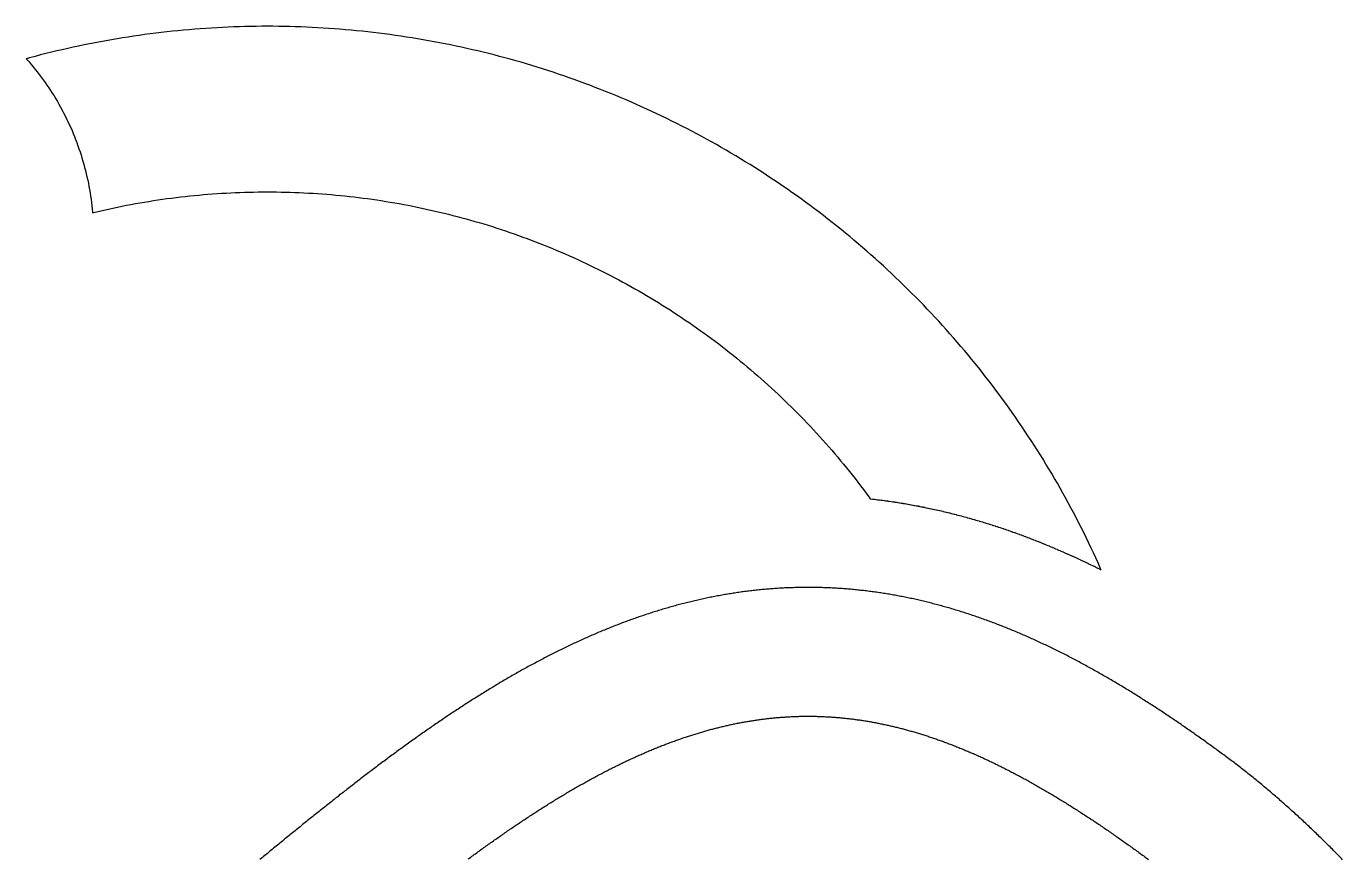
# Model space of a CAD drawing. Header units: millimetres. Extents: x 0 to 54, y 0 to 39.6.
# Drawn here: x 21.76 to 50.37, y 21.5 to 39.6 of the extents above; entities that cross this region are included whole.
import ezdxf

# ---------------------------------------------------------------- set-up
doc = ezdxf.new("R2010")
doc.units = ezdxf.units.MM

msp = doc.modelspace()

# ---------------------------------------------------------------- linework, layer by layer
msp.add_lwpolyline([(44.951, 28.156), (44.899, 28.266), (44.847, 28.375), (44.794, 28.485), (44.74, 28.594), (44.686, 28.702), (44.631, 28.811), (44.575, 28.919), (44.519, 29.026), (44.462, 29.134), (44.404, 29.241), (44.346, 29.347), (44.287, 29.453), (44.228, 29.559), (44.168, 29.665), (44.107, 29.77), (44.045, 29.875), (43.983, 29.979), (43.92, 30.083), (43.857, 30.187), (43.793, 30.29), (43.728, 30.393), (43.663, 30.495), (43.597, 30.597), (43.53, 30.699), (43.463, 30.8), (43.395, 30.901), (43.327, 31.001), (43.258, 31.101), (43.188, 31.201), (43.118, 31.3), (43.047, 31.399), (42.976, 31.497), (42.904, 31.595), (42.831, 31.692), (42.758, 31.789), (42.684, 31.886), (42.609, 31.982), (42.534, 32.077), (42.459, 32.172), (42.382, 32.267), (42.306, 32.361), (42.228, 32.455), (42.15, 32.548), (42.072, 32.641), (41.993, 32.733), (41.913, 32.825), (41.833, 32.916), (41.752, 33.007), (41.671, 33.097), (41.589, 33.187), (41.507, 33.276), (41.424, 33.365), (41.34, 33.453), (41.256, 33.541), (41.171, 33.628), (41.086, 33.715), (41.001, 33.801), (40.915, 33.886), (40.828, 33.971), (40.741, 34.056), (40.653, 34.14), (40.565, 34.224), (40.476, 34.307), (40.387, 34.389), (40.297, 34.471), (40.207, 34.552), (40.116, 34.633), (40.025, 34.713), (39.933, 34.793), (39.841, 34.872), (39.748, 34.95), (39.655, 35.028), (39.561, 35.106), (39.467, 35.182), (39.372, 35.259), (39.277, 35.334), (39.182, 35.409), (39.086, 35.484), (38.989, 35.558), (38.892, 35.631), (38.795, 35.704), (38.697, 35.776), (38.599, 35.847), (38.5, 35.918), (38.401, 35.988), (38.301, 36.058), (38.201, 36.127), (38.101, 36.195), (38, 36.263), (37.899, 36.33), (37.797, 36.397), (37.695, 36.463), (37.593, 36.528), (37.49, 36.593), (37.387, 36.657), (37.283, 36.72), (37.179, 36.783), (37.075, 36.845), (36.97, 36.907), (36.865, 36.968), (36.759, 37.028), (36.653, 37.087), (36.547, 37.146), (36.441, 37.204), (36.334, 37.262), (36.226, 37.319), (36.119, 37.375), (36.011, 37.431), (35.902, 37.486), (35.794, 37.54), (35.685, 37.594), (35.575, 37.647), (35.466, 37.699), (35.356, 37.751), (35.245, 37.802), (35.135, 37.852), (35.024, 37.901), (34.913, 37.95), (34.801, 37.998), (34.689, 38.046), (34.577, 38.093), (34.465, 38.139), (34.352, 38.184), (34.239, 38.229), (34.126, 38.273), (34.012, 38.317), (33.899, 38.359), (33.785, 38.401), (33.67, 38.443), (33.556, 38.483), (33.441, 38.523), (33.326, 38.562), (33.211, 38.601), (33.095, 38.638), (32.98, 38.675), (32.864, 38.712), (32.748, 38.747), (32.631, 38.782), (32.515, 38.817), (32.398, 38.85), (32.281, 38.883), (32.164, 38.915), (32.046, 38.946), (31.929, 38.977), (31.811, 39.007), (31.693, 39.036), (31.575, 39.064), (31.457, 39.092), (31.338, 39.119), (31.22, 39.145), (31.101, 39.171), (30.982, 39.195), (30.863, 39.22), (30.744, 39.243), (30.624, 39.265), (30.505, 39.287), (30.385, 39.308), (30.265, 39.329), (30.145, 39.349), (30.025, 39.367), (29.905, 39.386), (29.785, 39.403), (29.665, 39.42), (29.544, 39.436), (29.424, 39.451), (29.303, 39.466), (29.182, 39.479), (29.062, 39.492), (28.941, 39.505), (28.82, 39.516), (28.699, 39.527), (28.578, 39.537), (28.457, 39.546), (28.335, 39.555), (28.214, 39.563), (28.093, 39.57), (27.972, 39.576), (27.85, 39.582), (27.729, 39.587), (27.607, 39.591), (27.486, 39.594), (27.364, 39.597), (27.243, 39.599), (27.121, 39.6), (27, 39.6), (26.879, 39.6), (26.757, 39.599), (26.636, 39.597), (26.514, 39.594), (26.393, 39.591), (26.271, 39.587), (26.15, 39.582), (26.028, 39.576), (25.907, 39.57), (25.786, 39.563), (25.665, 39.555), (25.543, 39.546), (25.422, 39.537), (25.301, 39.527), (25.18, 39.516), (25.059, 39.505), (24.938, 39.492), (24.818, 39.479), (24.697, 39.466), (24.576, 39.451), (24.456, 39.436), (24.335, 39.42), (24.215, 39.403), (24.095, 39.386), (23.975, 39.367), (23.855, 39.349), (23.735, 39.329), (23.615, 39.308), (23.495, 39.287), (23.376, 39.265), (23.256, 39.243), (23.137, 39.22), (23.018, 39.195), (22.899, 39.171), (22.78, 39.145), (22.662, 39.119), (22.543, 39.092), (22.425, 39.064), (22.307, 39.036), (22.189, 39.007), (22.071, 38.977), (21.954, 38.946), (21.836, 38.915), (21.763, 38.895), (21.776, 38.88), (21.823, 38.827), (21.869, 38.773), (21.914, 38.719), (21.958, 38.664), (22.002, 38.609), (22.045, 38.553), (22.088, 38.496), (22.13, 38.439), (22.171, 38.382), (22.211, 38.323), (22.251, 38.265), (22.29, 38.206), (22.328, 38.146), (22.365, 38.087), (22.402, 38.026), (22.438, 37.965), (22.473, 37.904), (22.508, 37.842), (22.541, 37.78), (22.574, 37.718), (22.606, 37.655), (22.638, 37.591), (22.668, 37.528), (22.698, 37.463), (22.727, 37.399), (22.756, 37.334), (22.783, 37.269), (22.81, 37.204), (22.835, 37.138), (22.861, 37.072), (22.885, 37.005), (22.908, 36.939), (22.931, 36.872), (22.952, 36.804), (22.973, 36.737), (22.994, 36.669), (23.013, 36.601), (23.031, 36.533), (23.049, 36.464), (23.066, 36.396), (23.081, 36.327), (23.097, 36.258), (23.111, 36.189), (23.124, 36.119), (23.137, 36.05), (23.148, 35.98), (23.159, 35.91), (23.169, 35.84), (23.178, 35.77), (23.186, 35.7), (23.194, 35.629), (23.2, 35.559), (23.201, 35.548), (23.257, 35.562), (23.354, 35.584), (23.451, 35.606), (23.548, 35.628), (23.645, 35.649), (23.742, 35.669), (23.84, 35.689), (23.937, 35.708), (24.035, 35.726), (24.133, 35.744), (24.23, 35.761), (24.328, 35.778), (24.426, 35.794), (24.525, 35.81), (24.623, 35.825), (24.721, 35.839), (24.82, 35.853), (24.918, 35.866), (25.017, 35.878), (25.116, 35.89), (25.214, 35.901), (25.313, 35.912), (25.412, 35.922), (25.511, 35.931), (25.61, 35.94), (25.709, 35.948), (25.808, 35.956), (25.907, 35.963), (26.007, 35.97), (26.106, 35.975), (26.205, 35.98), (26.304, 35.985), (26.404, 35.989), (26.503, 35.992), (26.602, 35.995), (26.702, 35.997), (26.801, 35.999), (26.901, 36), (27, 36), (27.099, 36), (27.199, 35.999), (27.298, 35.997), (27.398, 35.995), (27.497, 35.992), (27.596, 35.989), (27.696, 35.985), (27.795, 35.98), (27.894, 35.975), (27.993, 35.97), (28.093, 35.963), (28.192, 35.956), (28.291, 35.948), (28.39, 35.94), (28.489, 35.931), (28.588, 35.922), (28.687, 35.912), (28.786, 35.901), (28.884, 35.89), (28.983, 35.878), (29.082, 35.866), (29.18, 35.853), (29.279, 35.839), (29.377, 35.825), (29.475, 35.81), (29.574, 35.794), (29.672, 35.778), (29.77, 35.761), (29.867, 35.744), (29.965, 35.726), (30.063, 35.708), (30.16, 35.689), (30.258, 35.669), (30.355, 35.649), (30.452, 35.628), (30.549, 35.606), (30.646, 35.584), (30.743, 35.562), (30.84, 35.538), (30.936, 35.515), (31.033, 35.49), (31.129, 35.465), (31.225, 35.439), (31.321, 35.413), (31.416, 35.386), (31.512, 35.359), (31.607, 35.331), (31.703, 35.302), (31.798, 35.273), (31.892, 35.244), (31.987, 35.213), (32.082, 35.182), (32.176, 35.151), (32.27, 35.119), (32.364, 35.086), (32.458, 35.053), (32.551, 35.019), (32.644, 34.985), (32.737, 34.95), (32.83, 34.914), (32.923, 34.878), (33.015, 34.842), (33.108, 34.805), (33.199, 34.767), (33.291, 34.729), (33.383, 34.69), (33.474, 34.65), (33.565, 34.61), (33.656, 34.57), (33.746, 34.529), (33.836, 34.487), (33.926, 34.445), (34.016, 34.402), (34.106, 34.359), (34.195, 34.315), (34.284, 34.27), (34.372, 34.225), (34.461, 34.18), (34.549, 34.134), (34.637, 34.087), (34.724, 34.04), (34.811, 33.992), (34.898, 33.944), (34.985, 33.895), (35.071, 33.846), (35.157, 33.796), (35.243, 33.746), (35.328, 33.695), (35.414, 33.644), (35.498, 33.592), (35.583, 33.54), (35.667, 33.487), (35.751, 33.433), (35.834, 33.379), (35.917, 33.325), (36, 33.27), (36.083, 33.214), (36.165, 33.158), (36.247, 33.102), (36.328, 33.045), (36.409, 32.987), (36.49, 32.929), (36.57, 32.871), (36.65, 32.812), (36.73, 32.753), (36.809, 32.693), (36.888, 32.632), (36.967, 32.571), (37.045, 32.51), (37.123, 32.448), (37.2, 32.386), (37.277, 32.323), (37.354, 32.259), (37.43, 32.196), (37.506, 32.131), (37.581, 32.067), (37.656, 32.002), (37.731, 31.936), (37.805, 31.87), (37.879, 31.803), (37.953, 31.736), (38.026, 31.669), (38.098, 31.601), (38.171, 31.533), (38.242, 31.464), (38.314, 31.395), (38.385, 31.325), (38.455, 31.255), (38.525, 31.185), (38.595, 31.114), (38.664, 31.042), (38.733, 30.971), (38.801, 30.898), (38.869, 30.826), (38.936, 30.753), (39.003, 30.679), (39.07, 30.605), (39.136, 30.531), (39.202, 30.456), (39.267, 30.381), (39.331, 30.306), (39.396, 30.23), (39.459, 30.154), (39.523, 30.077), (39.586, 30), (39.648, 29.923), (39.71, 29.845), (39.771, 29.767), (39.832, 29.688), (39.893, 29.609), (39.953, 29.53), (40.012, 29.45), (40.071, 29.37), (40.103, 29.326), (40.112, 29.325), (40.118, 29.325), (40.149, 29.321), (40.155, 29.321), (40.186, 29.317), (40.192, 29.316), (40.223, 29.313), (40.229, 29.312), (40.26, 29.308), (40.266, 29.308), (40.297, 29.304), (40.302, 29.303), (40.333, 29.299), (40.339, 29.298), (40.37, 29.294), (40.376, 29.294), (40.407, 29.29), (40.413, 29.289), (40.444, 29.285), (40.45, 29.284), (40.481, 29.28), (40.486, 29.279), (40.517, 29.274), (40.523, 29.274), (40.554, 29.269), (40.56, 29.268), (40.591, 29.264), (40.596, 29.263), (40.627, 29.258), (40.633, 29.257), (40.664, 29.253), (40.67, 29.252), (40.701, 29.247), (40.706, 29.246), (40.737, 29.241), (40.743, 29.24), (40.774, 29.235), (40.78, 29.234), (40.81, 29.229), (40.816, 29.228), (40.847, 29.223), (40.853, 29.222), (40.884, 29.217), (40.889, 29.216), (40.92, 29.211), (40.926, 29.21), (40.957, 29.204), (40.962, 29.203), (40.993, 29.198), (40.999, 29.197), (41.03, 29.191), (41.035, 29.19), (41.066, 29.184), (41.072, 29.183), (41.102, 29.177), (41.108, 29.176), (41.139, 29.171), (41.144, 29.169), (41.175, 29.164), (41.181, 29.162), (41.212, 29.156), (41.217, 29.155), (41.248, 29.149), (41.253, 29.148), (41.284, 29.142), (41.29, 29.141), (41.32, 29.134), (41.326, 29.133), (41.357, 29.127), (41.362, 29.126), (41.393, 29.119), (41.398, 29.118), (41.429, 29.111), (41.434, 29.11), (41.465, 29.104), (41.471, 29.102), (41.501, 29.096), (41.507, 29.095), (41.537, 29.088), (41.543, 29.086), (41.574, 29.08), (41.579, 29.078), (41.61, 29.071), (41.615, 29.07), (41.646, 29.063), (41.651, 29.062), (41.682, 29.055), (41.687, 29.053), (41.718, 29.046), (41.723, 29.045), (41.754, 29.037), (41.759, 29.036), (41.79, 29.029), (41.795, 29.027), (41.826, 29.02), (41.831, 29.019), (41.861, 29.011), (41.867, 29.01), (41.897, 29.002), (41.902, 29.001), (41.933, 28.993), (41.938, 28.992), (41.969, 28.984), (41.974, 28.982), (42.005, 28.974), (42.01, 28.973), (42.04, 28.965), (42.045, 28.964), (42.076, 28.956), (42.081, 28.954), (42.112, 28.946), (42.117, 28.945), (42.147, 28.936), (42.152, 28.935), (42.183, 28.927), (42.188, 28.925), (42.219, 28.917), (42.224, 28.915), (42.254, 28.907), (42.259, 28.905), (42.29, 28.897), (42.295, 28.895), (42.325, 28.887), (42.33, 28.885), (42.361, 28.877), (42.366, 28.875), (42.396, 28.866), (42.401, 28.865), (42.432, 28.856), (42.436, 28.854), (42.467, 28.845), (42.472, 28.844), (42.502, 28.835), (42.507, 28.833), (42.538, 28.824), (42.542, 28.823), (42.573, 28.813), (42.578, 28.812), (42.608, 28.803), (42.613, 28.801), (42.643, 28.792), (42.648, 28.79), (42.679, 28.781), (42.683, 28.779), (42.714, 28.769), (42.719, 28.768), (42.749, 28.758), (42.754, 28.757), (42.784, 28.747), (42.789, 28.745), (42.819, 28.736), (42.824, 28.734), (42.854, 28.724), (42.859, 28.723), (42.889, 28.713), (42.894, 28.711), (42.924, 28.701), (42.929, 28.7), (42.959, 28.689), (42.964, 28.688), (42.994, 28.678), (42.999, 28.676), (43.029, 28.666), (43.033, 28.664), (43.064, 28.654), (43.068, 28.652), (43.098, 28.642), (43.103, 28.64), (43.133, 28.63), (43.138, 28.628), (43.168, 28.617), (43.172, 28.616), (43.203, 28.605), (43.207, 28.603), (43.237, 28.593), (43.242, 28.591), (43.272, 28.58), (43.276, 28.579), (43.307, 28.568), (43.311, 28.566), (43.341, 28.555), (43.346, 28.554), (43.376, 28.542), (43.38, 28.541), (43.41, 28.53), (43.415, 28.528), (43.445, 28.517), (43.449, 28.515), (43.479, 28.504), (43.484, 28.502), (43.514, 28.491), (43.518, 28.489), (43.548, 28.478), (43.552, 28.476), (43.582, 28.465), (43.587, 28.463), (43.617, 28.451), (43.621, 28.45), (43.651, 28.438), (43.655, 28.436), (43.685, 28.425), (43.689, 28.423), (43.719, 28.411), (43.724, 28.409), (43.754, 28.398), (43.758, 28.396), (43.788, 28.384), (43.792, 28.382), (43.822, 28.37), (43.826, 28.369), (43.856, 28.356), (43.86, 28.355), (43.89, 28.343), (43.894, 28.341), (43.924, 28.329), (43.928, 28.327), (43.958, 28.315), (43.962, 28.313), (43.992, 28.301), (43.996, 28.299), (44.026, 28.286), (44.03, 28.285), (44.06, 28.272), (44.064, 28.27), (44.094, 28.258), (44.098, 28.256), (44.127, 28.243), (44.131, 28.242), (44.161, 28.229), (44.165, 28.227), (44.195, 28.214), (44.199, 28.213), (44.229, 28.2), (44.232, 28.198), (44.262, 28.185), (44.266, 28.184), (44.296, 28.171), (44.3, 28.169), (44.329, 28.156), (44.333, 28.154), (44.363, 28.141), (44.367, 28.139), (44.397, 28.126), (44.4, 28.124), (44.43, 28.111), (44.434, 28.109), (44.464, 28.096), (44.467, 28.094), (44.497, 28.081), (44.501, 28.079), (44.53, 28.065), (44.534, 28.064), (44.564, 28.05), (44.568, 28.048), (44.597, 28.035), (44.601, 28.033), (44.63, 28.019), (44.634, 28.018), (44.664, 28.004), (44.667, 28.002), (44.697, 27.988), (44.701, 27.987), (44.73, 27.973), (44.734, 27.971), (44.763, 27.957), (44.767, 27.955), (44.797, 27.941), (44.8, 27.939), (44.83, 27.925), (44.833, 27.924), (44.863, 27.909), (44.866, 27.908), (44.896, 27.894), (44.899, 27.892), (44.929, 27.877), (44.932, 27.876), (44.962, 27.861), (44.965, 27.86), (44.995, 27.845), (44.998, 27.844), (45.028, 27.829), (45.031, 27.827), (45.061, 27.813), (45.064, 27.811), (45.093, 27.796), (45.097, 27.795), (45.119, 27.784), (45.101, 27.824), (45.052, 27.935), (45.002, 28.045), (44.951, 28.156)], close=True)
for points in [[(50.368, 21.48), (50.343, 21.505), (50.319, 21.531), (50.294, 21.556), (50.269, 21.581), (50.244, 21.606), (50.219, 21.632), (50.194, 21.657), (50.169, 21.682), (50.144, 21.707), (50.119, 21.732), (50.094, 21.757), (50.069, 21.782), (50.044, 21.807), (50.019, 21.832), (49.994, 21.857), (49.969, 21.882), (49.943, 21.906), (49.918, 21.931), (49.893, 21.956), (49.867, 21.981), (49.842, 22.005), (49.816, 22.03), (49.791, 22.054), (49.765, 22.079), (49.74, 22.103), (49.714, 22.128), (49.689, 22.152), (49.663, 22.176), (49.637, 22.201), (49.612, 22.225), (49.586, 22.249), (49.56, 22.273), (49.534, 22.298), (49.509, 22.322), (49.483, 22.346), (49.457, 22.37), (49.431, 22.394), (49.405, 22.417), (49.379, 22.441), (49.353, 22.465), (49.327, 22.489), (49.301, 22.513), (49.274, 22.536), (49.248, 22.56), (49.222, 22.584), (49.196, 22.607), (49.17, 22.631), (49.143, 22.654), (49.117, 22.677), (49.09, 22.701), (49.064, 22.724), (49.038, 22.747), (49.011, 22.77), (48.985, 22.794), (48.958, 22.817), (48.931, 22.84), (48.905, 22.863), (48.878, 22.886), (48.851, 22.908), (48.825, 22.931), (48.798, 22.954), (48.771, 22.977), (48.744, 22.999), (48.717, 23.022), (48.69, 23.045), (48.664, 23.067), (48.637, 23.09), (48.61, 23.112), (48.582, 23.134), (48.555, 23.157), (48.528, 23.179), (48.501, 23.201), (48.474, 23.223), (48.447, 23.245), (48.42, 23.267), (48.392, 23.289), (48.365, 23.311), (48.338, 23.333), (48.31, 23.355), (48.283, 23.377), (48.255, 23.398), (48.228, 23.42), (48.2, 23.441), (48.173, 23.463), (48.145, 23.484), (48.118, 23.506), (48.09, 23.527), (48.062, 23.548), (48.035, 23.57), (48.007, 23.591), (47.979, 23.612), (47.951, 23.633), (47.924, 23.654), (47.896, 23.675), (47.868, 23.696), (47.84, 23.716), (47.812, 23.737), (47.784, 23.758), (47.756, 23.778), (47.728, 23.799), (47.7, 23.82), (47.672, 23.84), (47.644, 23.861), (47.616, 23.881), (47.588, 23.901), (47.56, 23.922), (47.532, 23.942), (47.503, 23.963), (47.475, 23.983), (47.447, 24.003), (47.419, 24.023), (47.391, 24.044), (47.363, 24.064), (47.335, 24.084), (47.307, 24.104), (47.278, 24.124), (47.25, 24.144), (47.222, 24.164), (47.194, 24.184), (47.166, 24.204), (47.138, 24.224), (47.109, 24.244), (47.081, 24.263), (47.053, 24.283), (47.025, 24.303), (46.996, 24.322), (46.968, 24.342), (46.94, 24.362), (46.912, 24.381), (46.883, 24.401), (46.855, 24.42), (46.827, 24.44), (46.798, 24.459), (46.77, 24.478), (46.742, 24.498), (46.713, 24.517), (46.685, 24.536), (46.656, 24.555), (46.628, 24.575), (46.6, 24.594), (46.571, 24.613), (46.543, 24.632), (46.514, 24.651), (46.486, 24.67), (46.458, 24.688), (46.429, 24.707), (46.401, 24.726), (46.372, 24.745), (46.344, 24.764), (46.315, 24.782), (46.287, 24.801), (46.258, 24.819), (46.23, 24.838), (46.201, 24.856), (46.172, 24.875), (46.144, 24.893), (46.115, 24.912), (46.087, 24.93), (46.058, 24.948), (46.029, 24.966), (46.001, 24.985), (45.972, 25.003), (45.944, 25.021), (45.915, 25.039), (45.886, 25.057), (45.858, 25.075), (45.829, 25.092), (45.8, 25.11), (45.771, 25.128), (45.743, 25.146), (45.714, 25.163), (45.685, 25.181), (45.656, 25.198), (45.628, 25.216), (45.599, 25.233), (45.57, 25.251), (45.541, 25.268), (45.512, 25.285), (45.484, 25.303), (45.455, 25.32), (45.426, 25.337), (45.397, 25.354), (45.368, 25.371), (45.339, 25.388), (45.31, 25.405), (45.281, 25.422), (45.253, 25.439), (45.224, 25.456), (45.195, 25.472), (45.166, 25.489), (45.137, 25.505), (45.108, 25.522), (45.079, 25.538), (45.05, 25.555), (45.021, 25.571), (44.992, 25.588), (44.963, 25.604), (44.934, 25.62), (44.904, 25.636), (44.875, 25.652), (44.846, 25.668), (44.817, 25.684), (44.788, 25.7), (44.759, 25.716), (44.73, 25.732), (44.701, 25.748), (44.671, 25.763), (44.642, 25.779), (44.613, 25.794), (44.584, 25.81), (44.555, 25.825), (44.525, 25.841), (44.496, 25.856), (44.467, 25.871), (44.437, 25.886), (44.408, 25.902), (44.379, 25.917), (44.35, 25.932), (44.32, 25.947), (44.291, 25.961), (44.261, 25.976), (44.232, 25.991), (44.203, 26.006), (44.173, 26.02), (44.144, 26.035), (44.114, 26.049), (44.085, 26.064), (44.056, 26.078), (44.026, 26.093), (43.997, 26.107), (43.967, 26.121), (43.938, 26.135), (43.908, 26.149), (43.878, 26.163), (43.849, 26.177), (43.819, 26.191), (43.79, 26.205), (43.76, 26.218), (43.731, 26.232), (43.701, 26.246), (43.671, 26.259), (43.642, 26.272), (43.612, 26.286), (43.582, 26.299), (43.553, 26.312), (43.523, 26.326), (43.493, 26.339), (43.463, 26.352), (43.434, 26.365), (43.404, 26.378), (43.374, 26.39), (43.344, 26.403), (43.315, 26.416), (43.285, 26.428), (43.255, 26.441), (43.225, 26.453), (43.195, 26.466), (43.165, 26.478), (43.136, 26.49), (43.106, 26.502), (43.076, 26.515), (43.046, 26.527), (43.016, 26.539), (42.986, 26.55), (42.956, 26.562), (42.926, 26.574), (42.896, 26.586), (42.866, 26.597), (42.836, 26.609), (42.806, 26.62), (42.776, 26.632), (42.746, 26.643), (42.716, 26.654), (42.686, 26.665), (42.656, 26.676), (42.625, 26.687), (42.595, 26.698), (42.565, 26.709), (42.535, 26.72), (42.505, 26.731), (42.475, 26.741), (42.444, 26.752), (42.414, 26.762), (42.384, 26.772), (42.354, 26.783), (42.323, 26.793), (42.293, 26.803), (42.263, 26.813), (42.233, 26.823), (42.202, 26.833), (42.172, 26.843), (42.142, 26.853), (42.111, 26.862), (42.081, 26.872), (42.051, 26.881), (42.02, 26.891), (41.99, 26.9), (41.959, 26.909), (41.929, 26.919), (41.899, 26.928), (41.868, 26.937), (41.838, 26.946), (41.807, 26.955), (41.777, 26.963), (41.746, 26.972), (41.716, 26.981), (41.685, 26.989), (41.655, 26.998), (41.624, 27.006), (41.594, 27.014), (41.563, 27.023), (41.532, 27.031), (41.502, 27.039), (41.471, 27.047), (41.441, 27.055), (41.41, 27.062), (41.379, 27.07), (41.349, 27.078), (41.318, 27.085), (41.287, 27.093), (41.257, 27.1), (41.226, 27.107), (41.195, 27.114), (41.164, 27.121), (41.134, 27.129), (41.103, 27.135), (41.072, 27.142), (41.041, 27.149), (41.011, 27.156), (40.98, 27.162), (40.949, 27.169), (40.918, 27.175), (40.888, 27.182), (40.857, 27.188), (40.826, 27.194), (40.795, 27.2), (40.764, 27.206), (40.733, 27.212), (40.702, 27.218), (40.672, 27.223), (40.641, 27.229), (40.61, 27.234), (40.579, 27.24), (40.548, 27.245), (40.517, 27.251), (40.486, 27.256), (40.455, 27.261), (40.424, 27.266), (40.393, 27.271), (40.362, 27.276), (40.331, 27.28), (40.3, 27.285), (40.269, 27.289), (40.238, 27.294), (40.207, 27.298), (40.176, 27.303), (40.145, 27.307), (40.114, 27.311), (40.083, 27.315), (40.052, 27.319), (40.021, 27.323), (39.99, 27.326), (39.959, 27.33), (39.928, 27.334), (39.897, 27.337), (39.866, 27.34), (39.835, 27.344), (39.804, 27.347), (39.772, 27.35), (39.741, 27.353), (39.71, 27.356), (39.679, 27.359), (39.648, 27.361), (39.617, 27.364), (39.586, 27.367), (39.555, 27.369), (39.524, 27.371), (39.492, 27.374), (39.461, 27.376), (39.43, 27.378), (39.399, 27.38), (39.368, 27.382), (39.337, 27.383), (39.305, 27.385), (39.274, 27.387), (39.243, 27.388), (39.212, 27.39), (39.181, 27.391), (39.15, 27.392), (39.118, 27.393), (39.087, 27.395), (39.056, 27.396), (39.025, 27.396), (38.994, 27.397), (38.963, 27.398), (38.931, 27.398), (38.9, 27.399), (38.869, 27.399), (38.838, 27.4), (38.807, 27.4), (38.775, 27.4), (38.744, 27.4), (38.713, 27.4), (38.682, 27.4), (38.651, 27.4), (38.619, 27.399), (38.588, 27.399), (38.557, 27.398), (38.526, 27.398), (38.495, 27.397), (38.464, 27.396), (38.432, 27.395), (38.401, 27.394), (38.37, 27.393), (38.339, 27.392), (38.308, 27.391), (38.276, 27.389), (38.245, 27.388), (38.214, 27.386), (38.183, 27.385), (38.152, 27.383), (38.121, 27.381), (38.09, 27.379), (38.058, 27.377), (38.027, 27.375), (37.996, 27.373), (37.965, 27.37), (37.934, 27.368), (37.903, 27.366), (37.872, 27.363), (37.84, 27.36), (37.809, 27.358), (37.778, 27.355), (37.747, 27.352), (37.716, 27.349), (37.685, 27.346), (37.654, 27.342), (37.623, 27.339), (37.592, 27.336), (37.561, 27.332), (37.53, 27.329), (37.498, 27.325), (37.467, 27.321), (37.436, 27.317), (37.405, 27.313), (37.374, 27.309), (37.343, 27.305), (37.312, 27.301), (37.281, 27.297), (37.25, 27.292), (37.219, 27.288), (37.188, 27.283), (37.157, 27.279), (37.126, 27.274), (37.095, 27.269), (37.064, 27.264), (37.033, 27.259), (37.002, 27.254), (36.972, 27.249), (36.941, 27.243), (36.91, 27.238), (36.879, 27.232), (36.848, 27.227), (36.817, 27.221), (36.786, 27.216), (36.755, 27.21), (36.724, 27.204), (36.694, 27.198), (36.663, 27.192), (36.632, 27.185), (36.601, 27.179), (36.57, 27.173), (36.539, 27.166), (36.509, 27.16), (36.478, 27.153), (36.447, 27.147), (36.416, 27.14), (36.386, 27.133), (36.355, 27.126), (36.324, 27.119), (36.293, 27.112), (36.263, 27.105), (36.232, 27.097), (36.201, 27.09), (36.171, 27.082), (36.14, 27.075), (36.109, 27.067), (36.079, 27.059), (36.048, 27.052), (36.017, 27.044), (35.987, 27.036), (35.956, 27.028), (35.926, 27.02), (35.895, 27.011), (35.865, 27.003), (35.834, 26.995), (35.804, 26.986), (35.773, 26.978), (35.743, 26.969), (35.712, 26.96), (35.682, 26.951), (35.651, 26.942), (35.621, 26.933), (35.59, 26.924), (35.56, 26.915), (35.529, 26.906), (35.499, 26.897), (35.469, 26.887), (35.438, 26.878), (35.408, 26.868), (35.377, 26.859), (35.347, 26.849), (35.317, 26.839), (35.286, 26.829), (35.256, 26.82), (35.226, 26.81), (35.196, 26.799), (35.165, 26.789), (35.135, 26.779), (35.105, 26.769), (35.075, 26.758), (35.044, 26.748), (35.014, 26.737), (34.984, 26.727), (34.954, 26.716), (34.924, 26.705), (34.894, 26.694), (34.863, 26.683), (34.833, 26.672), (34.803, 26.661), (34.773, 26.65), (34.743, 26.639), (34.713, 26.627), (34.683, 26.616), (34.653, 26.605), (34.623, 26.593), (34.593, 26.581), (34.563, 26.57), (34.533, 26.558), (34.503, 26.546), (34.473, 26.534), (34.443, 26.522), (34.413, 26.51), (34.383, 26.498), (34.353, 26.486), (34.324, 26.474), (34.294, 26.461), (34.264, 26.449), (34.234, 26.436), (34.204, 26.424), (34.174, 26.411), (34.145, 26.398), (34.115, 26.386), (34.085, 26.373), (34.055, 26.36), (34.025, 26.347), (33.996, 26.334), (33.966, 26.321), (33.936, 26.307), (33.907, 26.294), (33.877, 26.281), (33.847, 26.267), (33.818, 26.254), (33.788, 26.24), (33.758, 26.227), (33.729, 26.213), (33.699, 26.199), (33.67, 26.186), (33.64, 26.172), (33.611, 26.158), (33.581, 26.144), (33.552, 26.13), (33.522, 26.116), (33.493, 26.101), (33.463, 26.087), (33.434, 26.073), (33.404, 26.059), (33.375, 26.044), (33.345, 26.03), (33.316, 26.015), (33.286, 26), (33.257, 25.986), (33.228, 25.971), (33.198, 25.956), (33.169, 25.941), (33.14, 25.926), (33.11, 25.911), (33.081, 25.896), (33.052, 25.881), (33.022, 25.866), (32.993, 25.85), (32.964, 25.835), (32.935, 25.82), (32.905, 25.804), (32.876, 25.789), (32.847, 25.773), (32.818, 25.757), (32.789, 25.742), (32.759, 25.726), (32.73, 25.71), (32.701, 25.694), (32.672, 25.678), (32.643, 25.662), (32.614, 25.646), (32.585, 25.63), (32.556, 25.614), (32.527, 25.598), (32.498, 25.582), (32.469, 25.565), (32.44, 25.549), (32.411, 25.532), (32.382, 25.516), (32.353, 25.499), (32.324, 25.483), (32.295, 25.466), (32.266, 25.449), (32.237, 25.433), (32.208, 25.416), (32.179, 25.399), (32.15, 25.382), (32.121, 25.365), (32.092, 25.348), (32.063, 25.331), (32.034, 25.314), (32.006, 25.296), (31.977, 25.279), (31.948, 25.262), (31.919, 25.244), (31.89, 25.227), (31.862, 25.209), (31.833, 25.192), (31.804, 25.174), (31.775, 25.157), (31.747, 25.139), (31.718, 25.121), (31.689, 25.104), (31.66, 25.086), (31.632, 25.068), (31.603, 25.05), (31.574, 25.032), (31.546, 25.014), (31.517, 24.996), (31.489, 24.978), (31.46, 24.96), (31.431, 24.941), (31.403, 24.923), (31.374, 24.905), (31.346, 24.886), (31.317, 24.868), (31.288, 24.85), (31.26, 24.831), (31.231, 24.813), (31.203, 24.794), (31.174, 24.775), (31.146, 24.757), (31.117, 24.738), (31.089, 24.719), (31.06, 24.7), (31.032, 24.682), (31.003, 24.663), (30.975, 24.644), (30.947, 24.625), (30.918, 24.606), (30.89, 24.587), (30.861, 24.567), (30.833, 24.548), (30.805, 24.529), (30.776, 24.51), (30.748, 24.491), (30.72, 24.471), (30.691, 24.452), (30.663, 24.432), (30.635, 24.413), (30.606, 24.394), (30.578, 24.374), (30.55, 24.354), (30.521, 24.335), (30.493, 24.315), (30.465, 24.295), (30.437, 24.276), (30.408, 24.256), (30.38, 24.236), (30.352, 24.216), (30.324, 24.196), (30.296, 24.177), (30.267, 24.157), (30.239, 24.137), (30.211, 24.117), (30.183, 24.096), (30.155, 24.076), (30.127, 24.056), (30.099, 24.036), (30.07, 24.016), (30.042, 23.996), (30.014, 23.975), (29.986, 23.955), (29.958, 23.935), (29.93, 23.914), (29.902, 23.894), (29.874, 23.873), (29.846, 23.853), (29.818, 23.832), (29.79, 23.812), (29.762, 23.791), (29.734, 23.771), (29.706, 23.75), (29.678, 23.729), (29.65, 23.709), (29.622, 23.688), (29.594, 23.667), (29.566, 23.646), (29.538, 23.626), (29.51, 23.605), (29.482, 23.584), (29.454, 23.563), (29.426, 23.542), (29.398, 23.521), (29.37, 23.5), (29.343, 23.479), (29.315, 23.458), (29.287, 23.437), (29.259, 23.416), (29.231, 23.395), (29.203, 23.373), (29.175, 23.352), (29.148, 23.331), (29.12, 23.31), (29.092, 23.289), (29.064, 23.267), (29.036, 23.246), (29.009, 23.225), (28.981, 23.203), (28.953, 23.182), (28.925, 23.16), (28.898, 23.139), (28.87, 23.117), (28.842, 23.096), (28.814, 23.074), (28.787, 23.053), (28.759, 23.031), (28.731, 23.01), (28.704, 22.988), (28.676, 22.967), (28.648, 22.945), (28.621, 22.923), (28.593, 22.902), (28.565, 22.88), (28.538, 22.858), (28.51, 22.836), (28.482, 22.815), (28.455, 22.793), (28.427, 22.771), (28.399, 22.749), (28.372, 22.727), (28.344, 22.705), (28.317, 22.684), (28.289, 22.662), (28.262, 22.64), (28.234, 22.618), (28.206, 22.596), (28.179, 22.574), (28.151, 22.552), (28.124, 22.53), (28.096, 22.508), (28.069, 22.486), (28.041, 22.464), (28.014, 22.442), (27.986, 22.42), (27.959, 22.398), (27.931, 22.376), (27.904, 22.353), (27.876, 22.331), (27.849, 22.309), (27.821, 22.287), (27.794, 22.265), (27.767, 22.243), (27.739, 22.22), (27.712, 22.198), (27.684, 22.176), (27.657, 22.154), (27.63, 22.132), (27.602, 22.109), (27.575, 22.087), (27.547, 22.065), (27.52, 22.042), (27.493, 22.02), (27.465, 21.998), (27.438, 21.976), (27.411, 21.953), (27.383, 21.931), (27.356, 21.909), (27.329, 21.886), (27.301, 21.864), (27.274, 21.842), (27.247, 21.819), (27.219, 21.797), (27.192, 21.775), (27.165, 21.752), (27.138, 21.73), (27.11, 21.707), (27.083, 21.685), (27.056, 21.663), (27.029, 21.64), (27.001, 21.618), (26.974, 21.595), (26.947, 21.573), (26.92, 21.551), (26.893, 21.528), (26.865, 21.506), (26.838, 21.483)], [(31.368, 21.497), (31.394, 21.516), (31.42, 21.535), (31.446, 21.554), (31.472, 21.574), (31.498, 21.593), (31.524, 21.611), (31.55, 21.63), (31.576, 21.649), (31.602, 21.668), (31.628, 21.687), (31.654, 21.706), (31.68, 21.724), (31.706, 21.743), (31.731, 21.762), (31.757, 21.78), (31.783, 21.799), (31.809, 21.817), (31.835, 21.835), (31.861, 21.854), (31.887, 21.872), (31.912, 21.89), (31.938, 21.909), (31.964, 21.927), (31.99, 21.945), (32.016, 21.963), (32.041, 21.981), (32.067, 21.999), (32.093, 22.017), (32.119, 22.035), (32.144, 22.053), (32.17, 22.071), (32.196, 22.088), (32.221, 22.106), (32.247, 22.124), (32.273, 22.141), (32.298, 22.159), (32.324, 22.176), (32.35, 22.194), (32.375, 22.211), (32.401, 22.228), (32.427, 22.246), (32.452, 22.263), (32.478, 22.28), (32.503, 22.297), (32.529, 22.314), (32.555, 22.331), (32.58, 22.348), (32.606, 22.365), (32.631, 22.382), (32.657, 22.399), (32.682, 22.416), (32.708, 22.433), (32.733, 22.449), (32.759, 22.466), (32.784, 22.482), (32.81, 22.499), (32.835, 22.515), (32.86, 22.532), (32.886, 22.548), (32.911, 22.564), (32.937, 22.581), (32.962, 22.597), (32.987, 22.613), (33.013, 22.629), (33.038, 22.645), (33.064, 22.661), (33.089, 22.677), (33.114, 22.693), (33.14, 22.708), (33.165, 22.724), (33.19, 22.74), (33.215, 22.755), (33.241, 22.771), (33.266, 22.786), (33.291, 22.802), (33.316, 22.817), (33.342, 22.832), (33.367, 22.848), (33.392, 22.863), (33.417, 22.878), (33.442, 22.893), (33.468, 22.908), (33.493, 22.923), (33.518, 22.938), (33.543, 22.953), (33.568, 22.967), (33.593, 22.982), (33.618, 22.997), (33.643, 23.011), (33.668, 23.026), (33.693, 23.04), (33.718, 23.055), (33.743, 23.069), (33.768, 23.084), (33.793, 23.098), (33.818, 23.112), (33.843, 23.126), (33.868, 23.14), (33.893, 23.154), (33.918, 23.168), (33.943, 23.182), (33.968, 23.196), (33.993, 23.209), (34.018, 23.223), (34.043, 23.237), (34.068, 23.25), (34.093, 23.264), (34.117, 23.277), (34.142, 23.29), (34.167, 23.304), (34.192, 23.317), (34.217, 23.33), (34.241, 23.343), (34.266, 23.356), (34.291, 23.369), (34.316, 23.382), (34.34, 23.395), (34.365, 23.408), (34.39, 23.42), (34.414, 23.433), (34.439, 23.446), (34.464, 23.458), (34.488, 23.471), (34.513, 23.483), (34.538, 23.495), (34.562, 23.508), (34.587, 23.52), (34.611, 23.532), (34.636, 23.544), (34.66, 23.556), (34.685, 23.568), (34.709, 23.58), (34.734, 23.592), (34.758, 23.603), (34.783, 23.615), (34.807, 23.627), (34.832, 23.638), (34.856, 23.65), (34.881, 23.661), (34.905, 23.672), (34.93, 23.684), (34.954, 23.695), (34.978, 23.706), (35.003, 23.717), (35.027, 23.728), (35.051, 23.739), (35.076, 23.75), (35.1, 23.761), (35.124, 23.771), (35.149, 23.782), (35.173, 23.793), (35.197, 23.803), (35.221, 23.813), (35.245, 23.824), (35.27, 23.834), (35.294, 23.844), (35.318, 23.855), (35.342, 23.865), (35.366, 23.875), (35.39, 23.885), (35.415, 23.895), (35.439, 23.905), (35.463, 23.914), (35.487, 23.924), (35.511, 23.934), (35.535, 23.943), (35.559, 23.953), (35.583, 23.962), (35.607, 23.971), (35.631, 23.981), (35.655, 23.99), (35.679, 23.999), (35.703, 24.008), (35.727, 24.017), (35.751, 24.026), (35.775, 24.035), (35.799, 24.044), (35.823, 24.053), (35.846, 24.061), (35.87, 24.07), (35.894, 24.078), (35.918, 24.087), (35.942, 24.095), (35.966, 24.104), (35.989, 24.112), (36.013, 24.12), (36.037, 24.128), (36.061, 24.136), (36.084, 24.144), (36.108, 24.152), (36.132, 24.16), (36.156, 24.168), (36.179, 24.175), (36.203, 24.183), (36.227, 24.191), (36.25, 24.198), (36.274, 24.206), (36.297, 24.213), (36.321, 24.22), (36.345, 24.227), (36.368, 24.235), (36.392, 24.242), (36.415, 24.249), (36.439, 24.256), (36.462, 24.262), (36.486, 24.269), (36.509, 24.276), (36.533, 24.283), (36.556, 24.289), (36.58, 24.296), (36.603, 24.302), (36.627, 24.309), (36.65, 24.315), (36.674, 24.321), (36.697, 24.327), (36.721, 24.333), (36.744, 24.339), (36.767, 24.345), (36.791, 24.351), (36.814, 24.357), (36.837, 24.363), (36.861, 24.369), (36.884, 24.374), (36.907, 24.38), (36.931, 24.385), (36.954, 24.391), (36.977, 24.396), (37, 24.401), (37.024, 24.406), (37.047, 24.412), (37.07, 24.417), (37.093, 24.422), (37.117, 24.427), (37.14, 24.431), (37.163, 24.436), (37.186, 24.441), (37.209, 24.446), (37.232, 24.45), (37.256, 24.455), (37.279, 24.459), (37.302, 24.463), (37.325, 24.468), (37.348, 24.472), (37.371, 24.476), (37.394, 24.48), (37.417, 24.484), (37.44, 24.488), (37.464, 24.492), (37.487, 24.496), (37.51, 24.5), (37.533, 24.503), (37.556, 24.507), (37.579, 24.51), (37.602, 24.514), (37.625, 24.517), (37.648, 24.521), (37.671, 24.524), (37.694, 24.527), (37.717, 24.53), (37.74, 24.533), (37.763, 24.536), (37.786, 24.539), (37.809, 24.542), (37.832, 24.545), (37.854, 24.548), (37.877, 24.55), (37.9, 24.553), (37.923, 24.555), (37.946, 24.558), (37.969, 24.56), (37.992, 24.562), (38.015, 24.565), (38.038, 24.567), (38.061, 24.569), (38.084, 24.571), (38.106, 24.573), (38.129, 24.575), (38.152, 24.577), (38.175, 24.578), (38.198, 24.58), (38.221, 24.582), (38.244, 24.583), (38.266, 24.585), (38.289, 24.586), (38.312, 24.587), (38.335, 24.589), (38.358, 24.59), (38.381, 24.591), (38.404, 24.592), (38.426, 24.593), (38.449, 24.594), (38.472, 24.595), (38.495, 24.596), (38.518, 24.596), (38.54, 24.597), (38.563, 24.598), (38.586, 24.598), (38.609, 24.599), (38.632, 24.599), (38.655, 24.599), (38.677, 24.6), (38.7, 24.6), (38.723, 24.6), (38.746, 24.6), (38.769, 24.6), (38.791, 24.6), (38.814, 24.6), (38.837, 24.6), (38.86, 24.599), (38.883, 24.599), (38.905, 24.598), (38.928, 24.598), (38.951, 24.597), (38.974, 24.597), (38.997, 24.596), (39.02, 24.595), (39.042, 24.594), (39.065, 24.593), (39.088, 24.593), (39.111, 24.591), (39.134, 24.59), (39.157, 24.589), (39.179, 24.588), (39.202, 24.587), (39.225, 24.585), (39.248, 24.584), (39.271, 24.582), (39.294, 24.581), (39.316, 24.579), (39.339, 24.577), (39.362, 24.575), (39.385, 24.574), (39.408, 24.572), (39.431, 24.57), (39.454, 24.568), (39.477, 24.565), (39.5, 24.563), (39.522, 24.561), (39.545, 24.559), (39.568, 24.556), (39.591, 24.554), (39.614, 24.551), (39.637, 24.549), (39.66, 24.546), (39.683, 24.543), (39.706, 24.54), (39.729, 24.537), (39.752, 24.534), (39.775, 24.531), (39.798, 24.528), (39.821, 24.525), (39.844, 24.522), (39.867, 24.519), (39.89, 24.515), (39.913, 24.512), (39.936, 24.508), (39.959, 24.505), (39.982, 24.501), (40.005, 24.497), (40.028, 24.493), (40.051, 24.49), (40.074, 24.486), (40.097, 24.482), (40.12, 24.478), (40.143, 24.473), (40.166, 24.469), (40.19, 24.465), (40.213, 24.461), (40.236, 24.456), (40.259, 24.452), (40.282, 24.447), (40.305, 24.443), (40.328, 24.438), (40.352, 24.433), (40.375, 24.428), (40.398, 24.423), (40.421, 24.418), (40.445, 24.413), (40.468, 24.408), (40.491, 24.403), (40.514, 24.398), (40.538, 24.393), (40.561, 24.387), (40.584, 24.382), (40.607, 24.376), (40.631, 24.371), (40.654, 24.365), (40.677, 24.359), (40.701, 24.353), (40.724, 24.348), (40.747, 24.342), (40.771, 24.336), (40.794, 24.33), (40.818, 24.323), (40.841, 24.317), (40.864, 24.311), (40.888, 24.305), (40.911, 24.298), (40.935, 24.292), (40.958, 24.285), (40.982, 24.278), (41.005, 24.272), (41.029, 24.265), (41.052, 24.258), (41.076, 24.251), (41.099, 24.244), (41.123, 24.237), (41.147, 24.23), (41.17, 24.223), (41.194, 24.216), (41.217, 24.208), (41.241, 24.201), (41.265, 24.193), (41.288, 24.186), (41.312, 24.178), (41.336, 24.171), (41.359, 24.163), (41.383, 24.155), (41.407, 24.147), (41.431, 24.139), (41.454, 24.131), (41.478, 24.123), (41.502, 24.115), (41.526, 24.107), (41.549, 24.098), (41.573, 24.09), (41.597, 24.082), (41.621, 24.073), (41.645, 24.065), (41.669, 24.056), (41.692, 24.047), (41.716, 24.038), (41.74, 24.03), (41.764, 24.021), (41.788, 24.012), (41.812, 24.003), (41.836, 23.993), (41.86, 23.984), (41.884, 23.975), (41.908, 23.966), (41.932, 23.956), (41.956, 23.947), (41.98, 23.937), (42.004, 23.928), (42.028, 23.918), (42.052, 23.908), (42.076, 23.898), (42.101, 23.888), (42.125, 23.878), (42.149, 23.868), (42.173, 23.858), (42.197, 23.848), (42.221, 23.838), (42.246, 23.828), (42.27, 23.817), (42.294, 23.807), (42.318, 23.796), (42.343, 23.786), (42.367, 23.775), (42.391, 23.765), (42.415, 23.754), (42.44, 23.743), (42.464, 23.732), (42.488, 23.721), (42.513, 23.71), (42.537, 23.699), (42.561, 23.688), (42.586, 23.676), (42.61, 23.665), (42.635, 23.654), (42.659, 23.642), (42.684, 23.631), (42.708, 23.619), (42.732, 23.608), (42.757, 23.596), (42.781, 23.584), (42.806, 23.572), (42.83, 23.56), (42.855, 23.548), (42.88, 23.536), (42.904, 23.524), (42.929, 23.512), (42.953, 23.5), (42.978, 23.488), (43.003, 23.475), (43.027, 23.463), (43.052, 23.45), (43.076, 23.438), (43.101, 23.425), (43.126, 23.412), (43.151, 23.4), (43.175, 23.387), (43.2, 23.374), (43.225, 23.361), (43.249, 23.348), (43.274, 23.335), (43.299, 23.322), (43.324, 23.309), (43.349, 23.295), (43.373, 23.282), (43.398, 23.269), (43.423, 23.255), (43.448, 23.242), (43.473, 23.228), (43.498, 23.214), (43.523, 23.201), (43.548, 23.187), (43.572, 23.173), (43.597, 23.159), (43.622, 23.145), (43.647, 23.131), (43.672, 23.117), (43.697, 23.103), (43.722, 23.089), (43.747, 23.075), (43.772, 23.06), (43.797, 23.046), (43.822, 23.031), (43.847, 23.017), (43.873, 23.002), (43.898, 22.988), (43.923, 22.973), (43.948, 22.958), (43.973, 22.943), (43.998, 22.929), (44.023, 22.914), (44.048, 22.899), (44.074, 22.884), (44.099, 22.868), (44.124, 22.853), (44.149, 22.838), (44.174, 22.823), (44.2, 22.807), (44.225, 22.792), (44.25, 22.777), (44.275, 22.761), (44.301, 22.745), (44.326, 22.73), (44.351, 22.714), (44.376, 22.698), (44.402, 22.683), (44.427, 22.667), (44.452, 22.651), (44.478, 22.635), (44.503, 22.619), (44.529, 22.603), (44.554, 22.587), (44.579, 22.57), (44.605, 22.554), (44.63, 22.538), (44.656, 22.521), (44.681, 22.505), (44.706, 22.488), (44.732, 22.472), (44.757, 22.455), (44.783, 22.439), (44.808, 22.422), (44.834, 22.405), (44.859, 22.388), (44.885, 22.372), (44.91, 22.355), (44.936, 22.338), (44.962, 22.321), (44.987, 22.304), (45.013, 22.287), (45.038, 22.269), (45.064, 22.252), (45.09, 22.235), (45.115, 22.218), (45.141, 22.2), (45.166, 22.183), (45.192, 22.165), (45.218, 22.148), (45.243, 22.13), (45.269, 22.113), (45.295, 22.095), (45.32, 22.077), (45.346, 22.059), (45.372, 22.042), (45.398, 22.024), (45.423, 22.006), (45.449, 21.988), (45.475, 21.97), (45.501, 21.952), (45.526, 21.934), (45.552, 21.915), (45.578, 21.897), (45.604, 21.879), (45.63, 21.861), (45.656, 21.842), (45.681, 21.824), (45.707, 21.805), (45.733, 21.787), (45.759, 21.768), (45.785, 21.75), (45.811, 21.731), (45.837, 21.713), (45.863, 21.694), (45.888, 21.675), (45.914, 21.656), (45.94, 21.637), (45.966, 21.618), (45.992, 21.6), (46.018, 21.581), (46.044, 21.562), (46.07, 21.542), (46.096, 21.523), (46.122, 21.504), (46.148, 21.485)]]:
    msp.add_lwpolyline(points)

doc.saveas('drawing.dxf')
